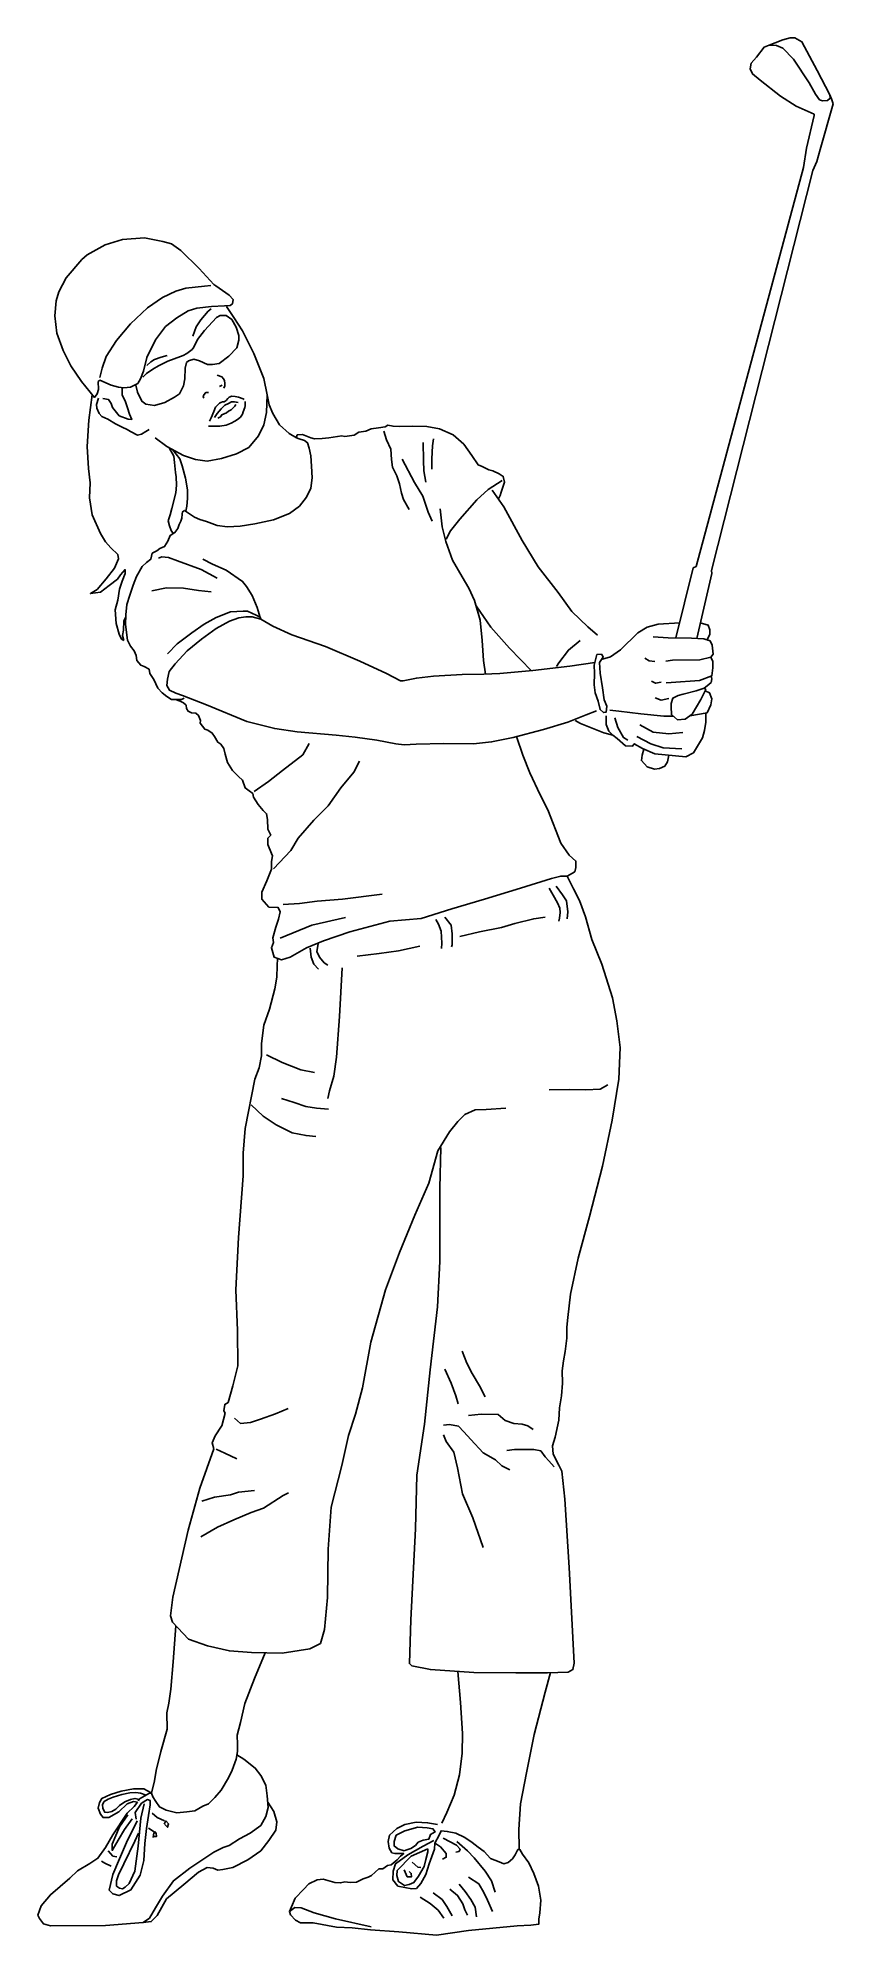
# Model space of a CAD drawing. Header units: millimetres. Extents: x -54 to 749, y -7 to 1910.
import ezdxf

# ---------------------------------------------------------------- set-up
doc = ezdxf.new("R2010")
doc.units = ezdxf.units.MM
doc.layers.add('ceco.net 124', color=7, linetype='Continuous')

msp = doc.modelspace()

# ---------------------------------------------------------------- linework, layer by layer
at = {"layer": 'ceco.net 124'}
for points in [[(730.5, 1831.2), (730.2, 1832.5), (712.1, 1840.5), (696.5, 1850.8), (675.9, 1867), (667.9, 1873.3), (665.8, 1878.5), (666.6, 1884.1), (672.1, 1890.1), (679.7, 1900.3), (684.9, 1902.2), (692.3, 1901.9), (698.7, 1899.1), (709.4, 1888.3), (725.4, 1864.2), (731.7, 1852.9), (735.8, 1847), (738.6, 1846.1), (743.8, 1846.3), (746.4, 1848.6), (746.3, 1852.2), (733.3, 1876.8), (718, 1905.8), (710.9, 1909.6), (706.2, 1909.6), (698.6, 1907.6), (691, 1904.7), (684.9, 1902.2)], [(626.6, 1371.4), (729.1, 1775.6), (732.9, 1784.8), (736.3, 1796.8), (749.4, 1843)], [(746.3, 1852.2), (748, 1848), (749.4, 1843)], [(730.5, 1831.2), (722.6, 1798.1), (719.7, 1778.7), (611.3, 1375.6)], [(9, 1563.7), (20.2, 1558.8), (27.6, 1556.9), (33.1, 1556.1), (39.9, 1556.7), (47.4, 1560.5), (49.9, 1565.2), (53.1, 1573), (56.5, 1586.6), (65.2, 1604.6), (75.3, 1618.2), (86.6, 1626.7), (98.2, 1633.7), (106.9, 1636.4), (121.6, 1638.3), (134.7, 1639), (140.6, 1639.4), (142.8, 1641.1), (143.4, 1645.3), (139.6, 1649.8), (126.2, 1659.1), (124.1, 1660.4), (109.3, 1676.7), (90.8, 1694.8), (81.4, 1701.6), (72.5, 1703.9), (54.1, 1707.5), (31.8, 1705.8), (14.4, 1700.5), (-4, 1690.3), (-9.3, 1685.7), (-25, 1667.2), (-32.4, 1653.2), (-35.2, 1643.9), (-36.7, 1628.9), (-34.5, 1611.3), (-28.2, 1593.7), (-20.3, 1578.4), (-9.7, 1562.5), (3.4, 1546.3), (6.2, 1550.1), (7.7, 1554.4), (7.2, 1562.4), (9, 1563.7)], [(8.8, 1566.6), (11.3, 1575.8), (15.4, 1587.6), (25.9, 1603.9), (39.9, 1620.6), (57, 1637), (72.1, 1647.3), (85.8, 1653.9), (95.9, 1656.6), (114.5, 1658.8), (121, 1659.4)], [(64.7, 1505.4), (76.6, 1496.9), (93.3, 1487.6), (105.4, 1483.8), (117.3, 1482.1), (131.7, 1484.6), (147, 1489.5), (159.3, 1495.9), (169.2, 1507.7), (174.5, 1518.8), (177.3, 1531.1), (177.9, 1548.9), (174.5, 1565.4), (164.6, 1590.8), (152.9, 1613.7), (144.2, 1627.1), (136.8, 1638.1)], [(102.7, 1608.4), (106.1, 1617.6), (110.9, 1624.9), (118.4, 1633.5), (121.4, 1635.9)], [(52.4, 1566.9), (56, 1570.5), (62.5, 1574.8), (68.2, 1578.4), (77.6, 1583), (90.4, 1587.7), (93.1, 1588.8), (96.9, 1590.6), (99.3, 1592.9), (102.1, 1594.7), (103.7, 1597.2), (107.5, 1604.9), (114.5, 1613.9), (126.6, 1627.2), (130.3, 1629.1), (136.4, 1629.3), (142.3, 1625), (146.5, 1617.3), (149.4, 1609), (149.4, 1604.3), (147.2, 1596.4), (139.3, 1588), (129.3, 1580.8), (122.7, 1579.7), (117.5, 1579.8), (109.7, 1583.3), (103.9, 1584.9), (98.5, 1583.3), (96.6, 1581.6), (95, 1576), (94.9, 1565.1), (93.4, 1558), (89.2, 1550.1), (84.3, 1546.5), (74.5, 1541.4), (64, 1538.3), (55.2, 1539.7), (51.4, 1542.5), (47.1, 1551.6), (45.2, 1558.7)], [(56.4, 1578.6), (60.5, 1582.4), (64.1, 1584.6), (70.7, 1587), (77, 1588.9)], [(11.9, 1545.3), (17.8, 1544.2), (20.5, 1540.4), (21.8, 1536.3), (28.5, 1527.9), (37.5, 1524.3), (41.1, 1523.9), (39, 1529.6), (36.8, 1535.8), (34.4, 1542.8), (31.4, 1548.5), (31.4, 1553.1), (31.4, 1556.1)], [(127.3, 1568.8), (132.2, 1567.2), (133.9, 1565.3), (134.8, 1563.5), (135.3, 1560.5), (135.2, 1558), (134.1, 1555.8)], [(129.6, 1557.5), (132.3, 1558.6)], [(1.2, 1549.1), (-2.3, 1523.3), (-4, 1496.8), (-2.5, 1474.6), (-1, 1460), (-1.6, 1444.9), (1.1, 1427.7), (9.6, 1408.9), (14.7, 1400.4), (20, 1394.3), (27, 1387.5), (27.6, 1383.2), (23.6, 1373.8), (15.3, 1363), (6.2, 1352.4), (-0.6, 1348.2), (9.6, 1349.6), (18.5, 1356.2), (26.6, 1362.6), (29.7, 1367.2), (34.4, 1372.5), (34.6, 1368.3), (31.6, 1360.7), (28.7, 1352.6), (27.2, 1341.4), (24.4, 1331.6), (25.3, 1317.8), (28.5, 1307.2), (30.8, 1302.2), (33.1, 1300.7)], [(7.7, 1545.7), (5.6, 1539.3), (6, 1535.5), (8.3, 1530), (10.9, 1527), (17, 1524.3), (24.6, 1519.6), (31.4, 1516.2), (36.5, 1514.1), (39.9, 1511.8), (46.9, 1508.4), (50.9, 1509.4), (55.4, 1511.8), (58.8, 1513.9)], [(114, 1545.7), (113.2, 1547.1), (114, 1549), (115.9, 1551.2), (118.7, 1551.2)], [(118.6, 1517.2), (125.2, 1517.2), (130.2, 1517.2), (136.4, 1518.2), (141.6, 1520.5), (145.3, 1522.4), (147.8, 1523.9), (150.9, 1526.5), (153.1, 1529.6), (153.7, 1531.9), (155.2, 1536.1), (155.6, 1537.9), (155.8, 1540.6), (155.8, 1542.3)], [(119.6, 1522.5), (121.3, 1525.8), (124, 1532), (125.8, 1536.5), (129.8, 1540.6), (131.2, 1541.3), (132.7, 1541.8), (134.4, 1542), (136.6, 1543.3), (138.2, 1545.4), (139.5, 1546.7), (142.2, 1547.5), (145.6, 1547.3), (148.9, 1546.8), (153.7, 1545.1), (154.8, 1544.2)], [(124.7, 1526), (127.3, 1530.1), (131.6, 1534.8), (135.2, 1538.4), (138.9, 1540.4), (142, 1541.8), (144.9, 1542), (146.8, 1541.5), (148.5, 1541.3)], [(128.2, 1525.3), (130.8, 1526.8), (132.1, 1528.8), (136.8, 1530.7), (138.8, 1532.4), (141.5, 1534), (143.3, 1535.4), (145.2, 1537.6), (146.1, 1539.3)], [(207.5, 1505.6), (200, 1509.8), (190.3, 1518.7), (183.5, 1530), (179.8, 1538.9), (177.9, 1548.9)], [(225.8, 1504.6), (233.3, 1504.8), (240.1, 1505.7), (253.4, 1507.5), (256.3, 1506.9), (265.6, 1508.3), (270.5, 1511.4), (277.6, 1512.2), (282.9, 1514.6), (290.3, 1515.5), (297, 1516.5), (299.6, 1518.3), (305.1, 1517.3), (311.3, 1516.9), (324.3, 1517.5), (339.2, 1516.9), (351.8, 1514.8), (365.9, 1508.5), (376.5, 1499), (384.6, 1487.6), (390.9, 1478.4), (395, 1476.6), (401.9, 1473.3), (405.8, 1472.3), (412.3, 1469.2), (416.4, 1466.6), (417.6, 1460.9), (414.1, 1450.7), (413.3, 1447.2), (411.5, 1444)], [(79, 1495.6), (83.7, 1486.9), (84.4, 1480.7), (85.3, 1470.6), (85.9, 1466.2), (86.2, 1457.8), (85.5, 1450.1), (81.5, 1434.2), (79.8, 1427.8), (78, 1421.8), (79.1, 1416.6), (81.1, 1411.9), (83.1, 1408.8)], [(94.4, 1432.1), (104.4, 1425.4), (109.9, 1423), (116.6, 1421), (127.4, 1417.1), (137.7, 1415.5), (150.5, 1416.2), (165.4, 1418.6), (184.2, 1422.6), (200.5, 1429.2), (210.4, 1436.4), (217.5, 1445.7), (222.1, 1454.7), (223.2, 1465.1), (222.7, 1477), (221.9, 1487.4), (220.3, 1495.1), (218.5, 1500.6), (215.5, 1503), (210.2, 1504.5), (207.5, 1505.6), (207.5, 1506.7), (208.2, 1508.5), (213.7, 1509), (218.8, 1507), (221.9, 1505.6), (225.8, 1504.6)], [(295.8, 1512.4), (298.3, 1503.5), (302.7, 1494), (303.4, 1483.5), (304.4, 1476), (308.8, 1467), (311.6, 1459), (313.7, 1449.7), (315.6, 1443.2), (321.3, 1433)], [(335.3, 1500.7), (335.8, 1482.8), (336, 1472.3), (338.1, 1460.9)], [(346, 1504.7), (344.9, 1497.4), (344.2, 1484.2), (344.2, 1473.9)], [(82.3, 1493.8), (89.7, 1484.2), (91.9, 1477.4), (95.4, 1464.8), (97.4, 1453), (97.6, 1444.3), (96.7, 1436.4), (95.6, 1431.3)], [(314.2, 1484), (326.7, 1460.4), (335.1, 1446.7), (340.4, 1430.6), (344.6, 1421.5)], [(415.3, 1462.4), (401.2, 1453.5), (389.6, 1442.9), (372.5, 1423.3), (362.9, 1411.5), (358.8, 1403.2)], [(405.3, 1452.6), (416.9, 1435.7), (435.6, 1401.9), (451.5, 1375.3), (471.9, 1349.4), (485.6, 1330.2), (501.9, 1314.5), (511.5, 1306)], [(94.4, 1432.1), (92.5, 1430.8), (91.9, 1428.5), (91.7, 1424.3), (90.8, 1421.3), (88.9, 1418.1), (87.8, 1414.1), (84.7, 1409.8), (80, 1406.9), (77.7, 1401.1), (74.3, 1395.9), (69.6, 1393.7), (66.4, 1391.4), (61.8, 1388.9), (60.3, 1382.9), (56.2, 1379.5), (51.8, 1375.7), (45.9, 1365.5), (42.5, 1356.8), (39.1, 1346.7), (36.1, 1337.3), (35.3, 1326.7), (34.8, 1317), (36.7, 1301.1), (39.9, 1295)], [(352.5, 1433.9), (354.8, 1415.7), (358.4, 1400.7), (365, 1382.1), (374.9, 1365), (381.7, 1353.6), (387.2, 1341.2), (392.9, 1321.2), (394.9, 1300.7), (396.3, 1280.5), (398.5, 1266.9)], [(127.4, 1363.7), (111.2, 1372.4), (87.3, 1381.1), (78.2, 1384.5), (71.5, 1385.3), (68.1, 1384)], [(112.9, 1383.1), (122.7, 1378), (136.6, 1372), (153.1, 1360.4), (157.1, 1355.3), (162.9, 1346.4), (167.8, 1334.1), (170.9, 1323.9)], [(590.6, 1303.4), (608.1, 1374.1)], [(608.1, 1374.1), (611.3, 1375.6)], [(626.6, 1371.4), (627, 1368.5), (611.7, 1302.8)], [(61.5, 1350.8), (76.4, 1353.9), (93.3, 1353.5), (108.5, 1351.3), (121.4, 1350.1)], [(33.1, 1300.7), (31.8, 1305.9), (32.7, 1311.2), (33.2, 1320.5), (35.1, 1324.3)], [(92.4, 1245.1), (85.8, 1247.7), (79.3, 1250.5), (76.7, 1255.4), (77.1, 1261.6), (78.8, 1269.4), (85, 1277.1), (97.2, 1290.4), (111.6, 1302.2), (126.4, 1312.9), (139.7, 1320.3), (149.3, 1323.7), (156.2, 1324.8), (162.6, 1324.6), (171.5, 1322.2), (183.6, 1315.3), (202.8, 1306.4), (236.9, 1294.7), (271.6, 1279.9), (298.3, 1267.5), (312.6, 1260.1)], [(77.1, 1287.3), (87.1, 1297.3), (101.8, 1308.5), (114.3, 1317.4), (126.3, 1324.1), (141, 1329.6), (153.7, 1330.5), (158.2, 1330.5), (166.9, 1326.5), (170.7, 1324.3), (171.5, 1322.2)], [(389, 1335.7), (403.7, 1314.3), (422.6, 1293.1), (444.8, 1270.1)], [(516.4, 1282), (524.5, 1284.1), (534.7, 1291.3), (552.4, 1308.6), (561.8, 1314.4), (572.8, 1317.2), (594.7, 1318.7)], [(567.8, 1304.4), (583, 1303.6), (606.4, 1303), (619, 1302.5), (625.2, 1300.6), (627.2, 1296), (628.3, 1287), (625.9, 1283.8), (614.7, 1281.2), (587.3, 1281), (580.4, 1279.8)], [(615.3, 1318.6), (623.3, 1316.1), (624.8, 1311.7), (625, 1306.8), (623.3, 1303.7), (622.1, 1300.8)], [(39.9, 1295), (43.7, 1290.4), (45.7, 1285.6), (46.4, 1280.4), (50.2, 1275.7), (53.8, 1274.5), (58.6, 1271.8), (59.5, 1267.3), (63.6, 1261.5), (67.6, 1252.7), (71.9, 1247.9), (76.7, 1244.1), (81.4, 1241), (91.5, 1241.3), (94.1, 1242.4)], [(494.1, 1300.7), (482.1, 1291.1), (472.3, 1278.3), (470.1, 1274.4)], [(511, 1286.5), (508, 1276), (508.5, 1267.6), (508, 1256.1), (509.3, 1247.9), (512.2, 1239.4), (514.2, 1231), (517.5, 1227.9), (520.4, 1228.5), (520.9, 1234.3), (518.3, 1240.9), (516.4, 1252.9), (514.2, 1267.7), (513.7, 1278.4), (516.1, 1282.7), (517.3, 1284.3), (515.4, 1287), (511, 1286.5)], [(508.8, 1278.7), (483.5, 1274.7), (446.3, 1270.3), (413, 1267.3), (396.6, 1266.8), (374.9, 1266.4), (345.9, 1264.7), (328.6, 1262.8), (315.2, 1260.1), (312.6, 1260.1)], [(559.2, 1282.9), (563.8, 1280.1), (569.3, 1279.6)], [(625.9, 1283.8), (628.1, 1279.6), (628.1, 1273.1), (627.1, 1265.1), (614.5, 1260.3), (585.9, 1258.3), (580.9, 1257.9)], [(566.2, 1259.8), (570.2, 1257.6), (575.9, 1258.6)], [(585.9, 1233.8), (586.1, 1226), (592.4, 1220.7), (600.2, 1221.2), (607.1, 1226.4), (616, 1241.2), (620.9, 1251.4), (619.3, 1252.7), (611, 1250), (597.9, 1246.7), (592.9, 1245.3), (587.6, 1242.6), (585.9, 1237.1), (585.9, 1233.8)], [(620.2, 1249.9), (624.7, 1247.9), (626.9, 1241.9), (626, 1235.7), (622.2, 1227.6), (604.9, 1224.8)], [(619.3, 1252.7), (622.4, 1254.8), (626.4, 1258.4), (626.9, 1262), (626.2, 1264.8)], [(85.2, 1241.1), (89.9, 1239.5), (93.3, 1237.7), (96.2, 1235.4), (96.6, 1232.2), (98, 1229.3), (101.5, 1227.7), (105.9, 1227.3), (108.6, 1225), (110.6, 1219.8), (110.2, 1217.1), (114.9, 1211.2), (118.1, 1210.2), (122.4, 1207.2), (124.7, 1203.9), (128.1, 1198), (131, 1196), (134, 1191.5), (135.4, 1186), (137.9, 1177.5), (143, 1169.3), (148.8, 1163.2), (152.9, 1159.8), (155.8, 1151.8), (159.8, 1148.8), (163.3, 1146.1), (164.1, 1142.5), (168.8, 1134.9), (173.7, 1129), (177.3, 1125.8), (178.1, 1119.9), (178.5, 1110.1), (181.6, 1104), (178.7, 1101), (178.7, 1094.5), (182.2, 1085.5), (183.2, 1083.1), (182.2, 1077.6), (182.4, 1069.6), (177.5, 1058), (172.6, 1046.4), (172.4, 1039.5), (179.7, 1031.3), (189.1, 1030.9), (190.9, 1026.6), (189.5, 1019.3), (186.7, 1011), (183.6, 1000.2), (184.2, 995.5), (182.2, 990.4), (185, 980.7), (192.3, 978), (201.1, 980.7), (217.6, 990.4), (234.8, 997.4), (261.5, 1006.3), (301.7, 1017.3), (333.4, 1019.9), (364.4, 1029.7), (397.5, 1039.3), (433.9, 1050.4), (465, 1060.2), (474.4, 1062.7), (480.9, 1062.7), (488.6, 1067.1), (489.8, 1071.4), (489.8, 1077.9), (482.9, 1083.8), (474.4, 1096), (461.4, 1129.7), (453.7, 1144.9), (443.3, 1167.1), (436, 1185), (429.6, 1203.7)], [(92.4, 1245.1), (116.7, 1235.7), (157.4, 1218.9), (185.5, 1211.7), (208.3, 1208.4), (247.5, 1205), (266.7, 1203), (288.6, 1200.2), (307.9, 1196.3), (316.2, 1195.2), (328.4, 1196), (356.2, 1196.8), (386.2, 1196.3), (404.6, 1198.3), (426.4, 1202.8), (457.1, 1210.7), (481.4, 1218.2), (500, 1225.7), (510.5, 1229.6)], [(489, 1219.8), (494.2, 1216.8), (518, 1207.5), (527.1, 1205), (531.3, 1201.6), (539.9, 1194.5), (547, 1194.1), (548.6, 1196.4), (557, 1191.6), (569.3, 1186.2), (600.8, 1183.3), (608.5, 1187.4), (617.4, 1202.5), (619.5, 1209.8), (620.8, 1218.3), (621, 1223.7), (621, 1227.4)], [(524, 1230.3), (533.1, 1229.3), (555.2, 1226.7), (578.5, 1224.3), (588.1, 1224.3)], [(569.7, 1242.8), (575.9, 1240.5), (583.5, 1242.1)], [(520.2, 1224.6), (520.4, 1215.8), (522.9, 1209.2), (527.1, 1205)], [(529, 1222.5), (532.1, 1212.7), (537.8, 1202.7), (542.3, 1200)], [(554.3, 1215.4), (567.8, 1208.3), (583.4, 1206.6), (597.8, 1207.7)], [(220.4, 1196.8), (213.8, 1185.2), (193.4, 1169.4), (179.3, 1158.2), (164.8, 1148.3)], [(551.3, 1203.7), (565.3, 1196.2), (577.8, 1192.2), (596.6, 1191.4)], [(558.4, 1191), (556.7, 1185), (555.9, 1179.4), (561.7, 1173.1), (569, 1170.6), (574.2, 1171.4), (579.5, 1173.7), (582.2, 1178.1), (583.7, 1184.9)], [(184.3, 1070.2), (201.7, 1088.5), (209.2, 1100.9), (225, 1119.2), (239.5, 1133.7), (252.4, 1152), (265.3, 1167.8), (271.1, 1179)], [(353.2, 788.6), (352.4, 747.5), (352.4, 673.3), (349.8, 627.4), (342.5, 563.7), (336.9, 509), (329.1, 457.3), (327.6, 403.1), (323, 311.1), (321.5, 267.1), (323.9, 264.8), (342.8, 261), (386.5, 258.1), (429, 257.8), (461, 257.8), (482, 258.4), (486.7, 261), (487.8, 267.4), (482.9, 364.1), (478.5, 433.3), (475.6, 461.3), (472.4, 467.4), (466.6, 478.7), (466, 486.9), (468.6, 495.9), (472.4, 513), (473.3, 525.5), (475.3, 537.7), (476.2, 550.3), (475.9, 562.8), (477.1, 573), (478.8, 582.3), (480.6, 595.7), (480.6, 607), (481.7, 616.9), (484.1, 640.2), (491.9, 676.6), (503.3, 718.7), (516.7, 769.6), (526.3, 816.2), (533.1, 857.7), (534.5, 889.5), (531, 916.5), (526.7, 939.8), (515.9, 973.9), (505.7, 998.6), (499.3, 1021.6), (493.5, 1038.2), (487.3, 1049.8), (480.9, 1062.7)], [(193.9, 1034.1), (210.5, 1035), (228.3, 1037.4), (254.1, 1039.5), (293.9, 1044.5)], [(462.7, 1050.5), (466.9, 1043.3), (471.1, 1035.7), (473.6, 1030.2), (473.8, 1026), (473.1, 1020.3), (472.6, 1017.3)], [(469.9, 1052.5), (476.3, 1043.8), (480.3, 1037.6), (481.5, 1026.5), (480.8, 1019.6)], [(191, 999.9), (223, 1013), (257.1, 1020.9)], [(348.1, 1019), (351.1, 1014.1), (353.5, 1007.2), (354.3, 994.8), (353.8, 989.6)], [(357.5, 1021.3), (363.7, 1013.3), (364.7, 1004.4), (364.7, 993.3), (364.2, 991.3)], [(372.5, 1001.7), (392.3, 1006.4), (414.4, 1010.7), (428, 1014.9), (447.1, 1019.6), (458.7, 1021.1)], [(188.2, 979.5), (188.1, 972.1), (187.5, 960.5), (185.7, 948.8), (180.2, 928.2), (174.7, 912.2), (172.3, 893.5), (172.3, 881), (169.7, 869.1), (165.4, 857.7), (155.7, 807.6), (153.7, 782.8), (153.7, 759.8), (149, 697.6), (146.4, 644.7), (147.9, 603.6), (148.2, 567.8), (143.2, 547.7), (138.5, 530.7)], [(221.2, 989.8), (222.2, 980.7), (225, 973.7), (229.9, 968.8)], [(229.4, 994.3), (228.2, 986.4), (230.7, 980.9), (235.6, 975.2), (239.3, 972.7)], [(268.8, 981.9), (291.1, 984.6), (310.4, 987.3), (332, 991.8)], [(253.5, 970.2), (251, 920.7), (247.9, 879.9), (245.1, 860.6), (240.9, 845.6), (239.1, 838.1)], [(177.3, 882.1), (193.2, 874.3), (211.9, 867.1), (225.6, 864.2)], [(462.8, 846.9), (482.8, 847.2), (499.9, 846.9), (514.2, 847.5), (522, 851.9)], [(123.9, 484), (110, 444.2), (98.1, 402), (82.6, 334.3), (80.3, 315.4), (82.3, 308.9), (98.6, 291.8), (117.8, 285.1), (139.7, 279.8), (162.1, 278.4), (193, 277.5), (220.9, 281.9), (231.7, 287.4), (235.8, 301.4), (238.7, 333.7), (239.6, 382.6), (242.5, 425), (253.3, 467.2), (260, 497.5), (267, 519), (274.2, 545.5), (282.7, 591.7), (297.3, 644.6), (311.6, 682.5), (327, 720), (341.3, 752.5), (350.3, 785.1), (362, 804.3), (370.4, 814.8), (377.4, 822), (387.9, 826.7), (399, 827), (419.1, 828.1)], [(161.8, 831.7), (173.7, 820), (187, 811.4), (203.3, 803.2), (217.2, 800.6), (227, 799.7)], [(192.5, 838.1), (205.3, 833.9), (216.8, 830), (227.6, 828.4), (240, 827.3)], [(374.8, 582.7), (379.7, 570.5), (384.9, 560.3), (392.3, 547.8), (398.2, 536.6)], [(370.9, 529.6), (368.5, 537.6), (363.6, 550.5), (357.3, 564.5)], [(135.6, 520), (132.1, 507.4), (131.9, 506.8)], [(135.6, 520), (134, 522.4), (135.1, 528.9), (138.5, 530.7)], [(144.9, 515), (151, 509.5), (161.1, 510.8), (171.3, 514.1), (186.3, 519.3), (199.2, 524.8)], [(381.1, 517.7), (394, 519.1), (411.1, 518.7), (418.1, 512.5), (426.9, 509.7), (435.6, 509), (441.2, 507.2), (446.5, 503.4)], [(123.9, 484), (122.5, 490), (125.5, 497.1), (131.9, 506.8)], [(355.9, 507.9), (361.9, 508.6), (371.3, 506.9), (376.5, 501.3), (383.5, 493.6), (396.1, 480), (408.4, 473), (415, 467), (423, 462.8)], [(126.3, 483.7), (135.1, 479.6), (147.4, 473.8)], [(396.1, 384.5), (385.6, 414.2), (375.1, 438.4), (370.2, 464.9), (366.4, 480.6), (358.7, 491.5), (355.9, 498.1)], [(419.9, 482.4), (427.6, 483.4), (439.1, 483.4), (447.2, 483.4), (454.2, 482), (458.7, 476.1), (462.2, 471.9), (467.8, 466)], [(165, 442), (149.1, 440.1), (140.8, 437.4), (124.6, 435.2), (112, 431.1)], [(110.9, 395.2), (127.9, 404.8), (144.1, 412.4), (161.9, 419.6), (174.3, 424), (194, 436.8), (199.5, 439.6)], [(175.9, 278), (165.1, 251.9), (155.3, 226.6), (150.9, 207.4), (147.7, 194.7), (148, 185.3), (148, 178.3), (146.6, 170.4), (142.6, 159.4), (138.8, 151.7), (131.5, 139.3), (125, 131.6), (118.6, 125.4), (112.8, 122.9), (105, 118.3), (96.7, 117.2), (86.6, 116.3), (75.9, 118.8), (69.1, 122.3), (65.5, 127.8), (62.5, 132.5), (61.2, 136.2), (64.2, 148.7), (65.8, 159.1), (70.6, 178.3), (76.9, 200.7), (76.5, 217.3), (78.7, 226.9), (80.7, 241.2), (82.8, 268.7), (85.8, 305.3)], [(370.6, 259), (373, 227.7), (375.2, 196.5), (375, 176.7), (372.1, 154.6), (366.6, 134.2), (359.5, 116.7), (354.2, 105.7)], [(432.3, 80.3), (432, 99.3), (433.6, 125.3), (439.7, 156.6), (447.7, 195.3), (458.5, 238.1), (464.1, 257.9)], [(147.4, 174.8), (154.3, 170.4), (165.9, 161.5), (171.6, 154.1), (176.5, 144.2), (178, 133.4), (179, 121.8), (176.7, 112.7), (171.6, 103.5), (160.7, 95.7), (150.1, 89.9), (139.6, 83.4), (133.4, 81.3), (124, 76.6), (99.9, 60.3), (83.3, 47.6), (72.3, 32), (65.2, 20.4), (59, 9.7), (52.7, 5.4), (14.7, 2.5), (-40.8, 2), (-48.1, 4.2), (-52.1, 9.6), (-53.6, 13), (-50.5, 22.3), (-41, 33.5), (-21.4, 50.4), (-13.8, 57.8), (-1.1, 65.2), (6.9, 70.4), (14.5, 81.2), (22.1, 93.9), (36.4, 116), (43.6, 122.7), (46.8, 127.1)], [(42.8, 127.8), (36.5, 125.3), (28, 117.4), (17.9, 111.7), (12.2, 111.5), (9.5, 114.9), (7.3, 121), (8.6, 126.7), (10.9, 130.7), (19.8, 134.7), (30.3, 138.1), (43, 140.5), (53.3, 140.5), (60.7, 136.4)], [(47.8, 128.5), (47.6, 129.9), (44.3, 130.9), (40, 129.7), (34.3, 127.4), (28.7, 123.6), (24.9, 119.8), (21, 117.5), (16.8, 116.6), (13.9, 116.8), (11.8, 120.6), (11.6, 124.8), (13.3, 127.6), (17.3, 130.1), (22.3, 132.2), (31, 134.7), (39.2, 136.4), (45.1, 136.7), (50, 136.2), (55.8, 134.1)], [(47.8, 128.5), (49.1, 130.3), (59.2, 136), (61.2, 136.2)], [(46.6, 108.1), (35.9, 86.3), (28.7, 69.9), (21.9, 53.8), (18.5, 38.2), (21.9, 34.4), (28.3, 32.7), (40.3, 38.4), (49.8, 53.2), (53.4, 68.2), (54.4, 85.1), (55.9, 100.5), (58, 113.5), (59.9, 124.5), (59.9, 128.7), (57, 129.6), (51, 126), (44.7, 116.5), (45.6, 109.8)], [(53.6, 125.4), (50.2, 110.8), (47.5, 82.5), (44.3, 57.2), (38.6, 44.8), (34.6, 41), (31.8, 39.5), (28.7, 40.3), (25.7, 42.2), (25.7, 47.5), (27.6, 53.6), (33.1, 64.6), (44.3, 87.6), (48.1, 95.6)], [(42.8, 127.8), (46.8, 127.1)], [(178.6, 126.9), (184.5, 117.5), (187.6, 107.1), (186.8, 98.7), (179.7, 88.3), (171.5, 77.8), (158.3, 68.7), (143.3, 61), (133.1, 59), (128, 58.2), (123.2, 60.3), (117.3, 61), (108.4, 56.2), (93.9, 43.7), (76.3, 29.2), (66.9, 12.4), (60.8, 6.3), (52.7, 5.4)], [(61.7, 116), (66.9, 111.5), (74.2, 108.3)], [(41.5, 110.3), (33.7, 99.5), (27.4, 88.5), (21.5, 78.2), (21.3, 84.7), (28.7, 102), (37.1, 114.1)], [(58.1, 100.6), (63.8, 97), (65.6, 96.7)], [(63.5, 92.2), (66.2, 92.4), (65.8, 95.8), (63.5, 96), (62.9, 91.2)], [(74.7, 104.5), (77.2, 101.7), (78.3, 105.1), (75.7, 108.1), (73.8, 104.9)], [(349.8, 104.5), (339.9, 106.2), (328.3, 106.7), (316.8, 104.4), (309, 100.5), (301.5, 93.6), (300, 87.3), (301.1, 80.5), (303.9, 76), (307, 75.2), (311.7, 75.2), (315.9, 75.2), (312.6, 72.3), (309.2, 68.7), (303.3, 63.8), (299.5, 63), (294.8, 59.8), (290.8, 59.6), (283.3, 52.8), (279.8, 51.2), (274.9, 49.6), (268.2, 46.3), (261.6, 45.9), (256.5, 46.5), (252, 45.4), (246.3, 45.9), (234.3, 49.2), (228.5, 48.5), (220.1, 44.5), (214.6, 38.8), (206.2, 29.9), (202.6, 21.2), (200.4, 16.4), (201.5, 13.1), (206.6, 7.9), (211.5, 5.1), (224.3, 5.1), (248, 0.8), (263.8, 0.2), (282.4, -2), (310.8, -4), (349, -7.2), (381.1, -2.7), (430.3, 2), (444.2, 2.6), (452.2, 3.7), (452.4, 8.8), (453.3, 15.1), (454.2, 28.1), (451.8, 42.3), (447.3, 55), (442, 65.6), (435.8, 74.5), (433.1, 79.2), (431.1, 79.1), (428.3, 73.8), (425.8, 69.8), (421.2, 66.1), (417, 64.8), (412.1, 66.9), (403.4, 70.1), (397, 77.2), (391, 81.4), (385, 86.3), (377.7, 91.4), (368.4, 95.8), (359.7, 97.4), (353.6, 98.2), (351.5, 93.6), (347.3, 85.6), (346.9, 79.6), (341.6, 64.7), (338, 54.1), (333.2, 45), (328.7, 39.7), (324.1, 39.4), (309.9, 42.3), (304.8, 48.5), (305, 57.4), (307.4, 64.8), (320.1, 73.8), (335.6, 82.7), (346.2, 88.2)], [(316.3, 78), (309.9, 80), (306.1, 82.9), (306.3, 87.4), (308.1, 93.6), (317, 98.2), (330.1, 101.6), (339.6, 101.1), (345.3, 100.2), (347.5, 96.9), (342.9, 94.5), (341.3, 89.8), (335.4, 88.7), (330.5, 86.7), (327.6, 83.1), (323, 80.3), (318.1, 78.5), (316.3, 78)], [(17.2, 77.8), (22.2, 72.5), (26, 71.9)], [(340, 79.8), (323.4, 72.3), (309.2, 57.9), (308.8, 52.8), (310.7, 46.8), (316.7, 42.8), (321.4, 43.7), (326.1, 45.7), (330.9, 52.1), (336.3, 62.1), (338.2, 69.2), (340.2, 76.7), (340, 79.8)], [(355, 69.6), (358.8, 71.4), (358.6, 75.3), (352.9, 82), (347.8, 85.2)], [(355.6, 90.6), (369.2, 83.7), (372.8, 79.6), (371.7, 77.3), (368.3, 76.6)], [(369.5, 87.4), (380.2, 78), (387, 70.9), (398.1, 57.2), (404.6, 47.6), (408.1, 36.1)], [(10.6, 67.3), (14, 65.3), (20.4, 62.4)], [(316.1, 58.6), (319.3, 51.7), (323.6, 51.5), (323.5, 55.1), (321.3, 57)], [(324.3, 66.5), (330.1, 61.2), (333.1, 61)], [(362.4, 39.2), (370.2, 32.8), (375.5, 24.4), (377.5, 18.1), (380.1, 13)], [(371.7, 44.1), (377.9, 36.8), (383.5, 28.6), (387.9, 21), (389.2, 11.3)], [(381.3, 51.4), (391.7, 44.5), (396.6, 35.9), (400.5, 27.9), (405.4, 16.6)], [(200.4, 16.4), (205.9, 20.6), (212.4, 20.1), (225.4, 15.3), (247, 9.3), (282.9, 1.1)], [(332.3, 31), (342.4, 24.6), (350.5, 17.9), (356.4, 9.9)], [(345.4, 35.4), (354.7, 28.6), (359.5, 21.7), (364.8, 12.2)]]:
    msp.add_lwpolyline(points, dxfattribs=at)

doc.saveas('drawing.dxf')
